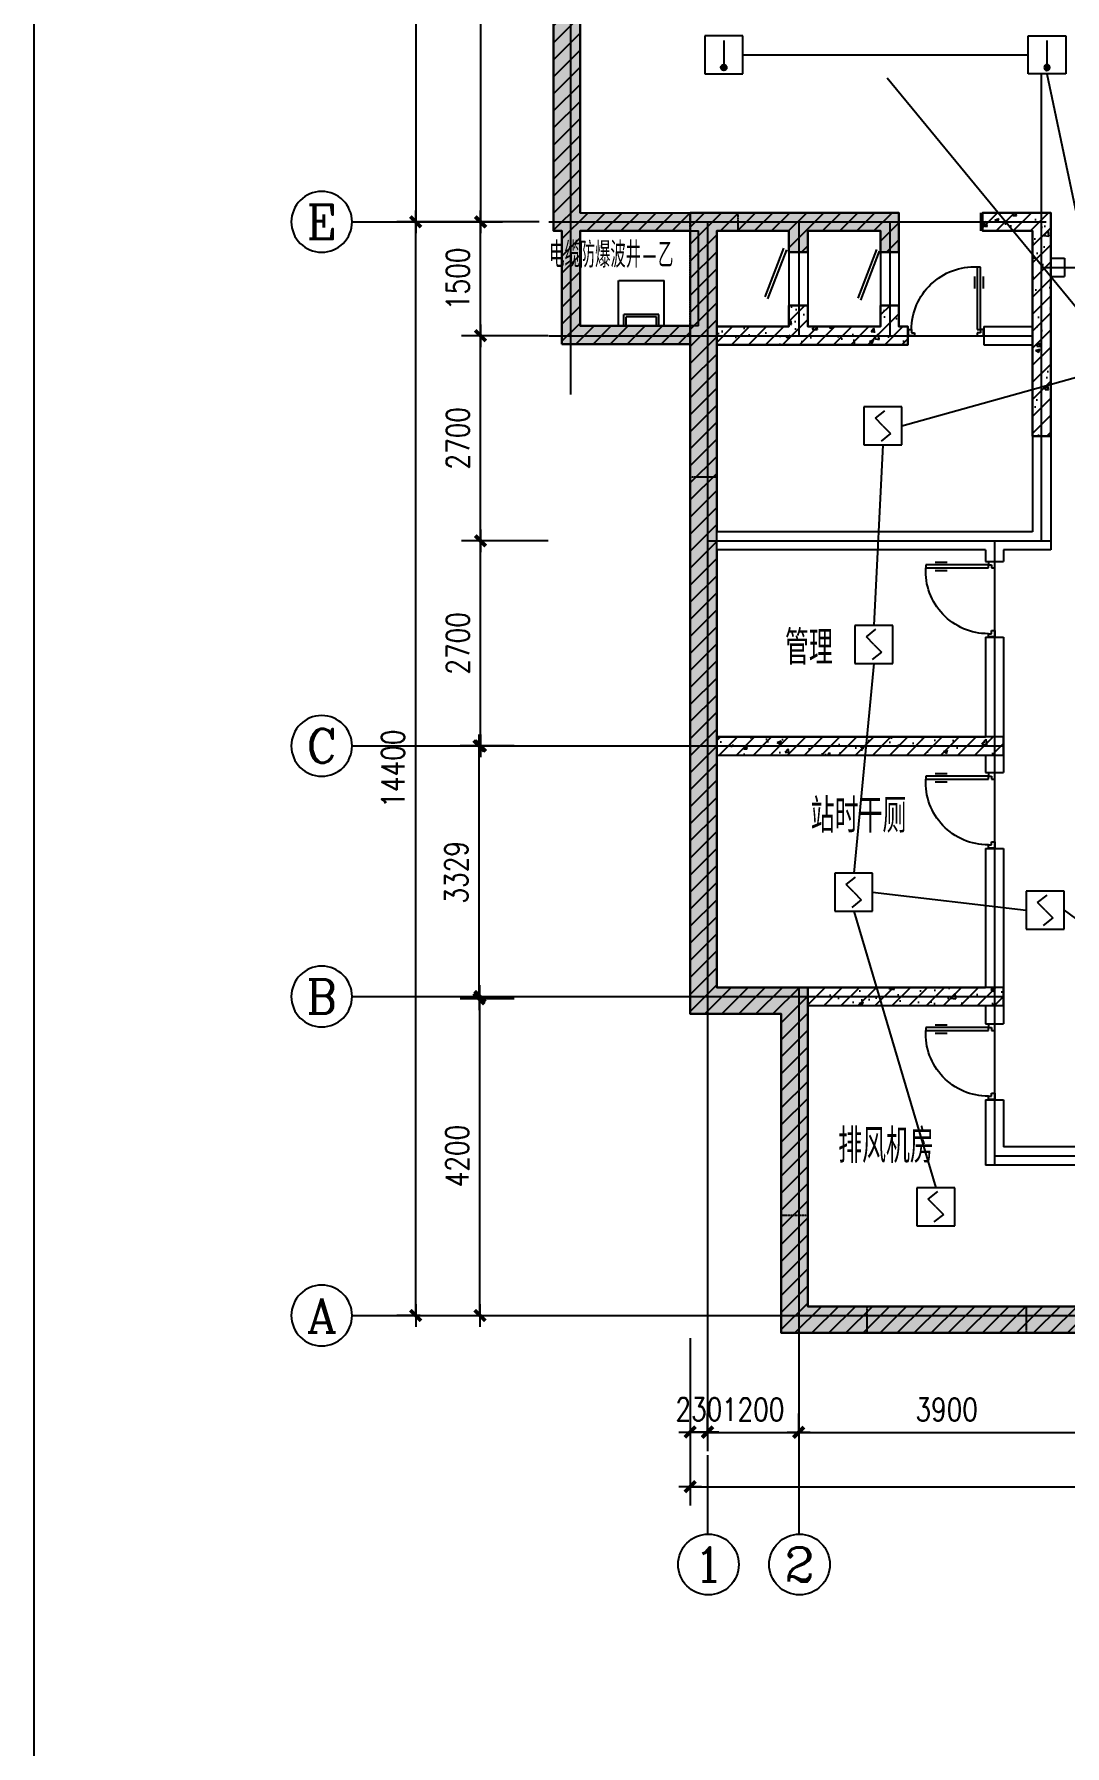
# Model space of a CAD drawing. Extents: x -170759 to 304867, y -311201 to 112352.
# Drawn here: x 23691 to 37267, y -269773 to -247237 of the extents above; entities that cross this region are included whole.
import ezdxf
from ezdxf.enums import TextEntityAlignment as Align

# ---------------------------------------------------------------- set-up
doc = ezdxf.new("R2010")
doc.units = 0
for name, pattern in [('ACAD_ISO04W100', [30.5, 24, -3, 0.5, -3]), ('DASH', [0.35, 0.25, -0.1]), ('DOTE', [2.42, 2, -0.2, 0.02, -0.2])]:
    doc.linetypes.add(name, pattern=pattern)
doc.layers.get('0').update_dxf_attribs({"linetype": 'CONTINUOUS'})
doc.layers.get('DEFPOINTS').update_dxf_attribs({"linetype": 'CONTINUOUS'})
for name, color, linetype in [('AXIS', 3, 'CONTINUOUS'), ('AXIS_TEXT', 7, 'CONTINUOUS'), ('DOTE', 251, 'CONTINUOUS'), ('EQUIP', 3, 'CONTINUOUS'), ('STAIR', 2, 'CONTINUOUS'), ('TC', 253, 'CONTINUOUS'), ('TXT', 3, 'CONTINUOUS'), ('WALL', 7, 'CONTINUOUS'), ('WINDOW', 151, 'CONTINUOUS'), ('ZHU', 251, 'CONTINUOUS'), ('ZXX', 2, 'ACAD_ISO04W100'), ('导线', 1, 'CONTINUOUS'), ('消防', 1, 'CONTINUOUS')]:
    doc.layers.add(name, color=color, linetype=linetype)
doc.styles.add('COMPLEX', font='COMPLEX')
doc.styles.add('DIM_FONT', font='SIMPLEX.shx', dxfattribs={"width": 0.8})
doc.styles.add('HZTXT', font='txt.shx', dxfattribs={"width": 0.8, "bigfont": 'hztxt.shx'})
doc.dimstyles.new('NORMAL', dxfattribs={"dimtxt": 300, "dimasz": 1, "dimexe": 250, "dimexo": 300, "dimgap": 150, "dimtad": 1, "dimdec": 0, "dimzin": 0, "dimdsep": 46, "dimtxsty": 'DIM_FONT', "dimblk": '_DIMX', "dimblk1": '_DIMX', "dimblk2": '_DIMX', "dimsah": 1, "dimcen": 2.5, "dimclrt": 7, "dimadec": 0, "dimazin": 0, "dimtfac": 1, "dimtdec": 0, "dimtix": 1, "dimtmove": 2, "dimatfit": 3, "dimldrblk": '_DIMX', "dimfxl": 0, "dimtolj": 1, "dimtzin": 0, "dimarcsym": 0})
pattern_1 = [(50, (50704.1, -264957.1), (546.554, -47.8173), [57.15, -628.65]), (355, (50704.1, -264957.1), (-105.7285, 573.17), [45.72, -502.92]), (100.451, (50749.67, -264961.1), (440.8275, 525.35), [48.57, -534.27]), (46.1842, (50704.1, -264804.7), (813.237, -126.127), [85.725, -942.975]), (96.6356, (50771.9, -264815.2), (712.213, 742.277), [72.855, -801.405]), (351.184, (50704.1, -264804.7), (712.214, 742.275), [68.58, -754.38]), (21, (50780.3, -264842.8), (454.8446, -306.7966), [57.15, -628.65]), (326, (50780.3, -264842.8), (185.406, 552.564), [45.72, -502.92]), (71.4514, (50818.2, -264868.36), (640.2495, 245.7686), [48.57, -534.27]), (37.5, (50704.12, -264957.1), (9.2658, 253.6651), [0, -496.824, 0, -510.54, 0, -504.825]), (7.5, (50704.12, -264957.1), (200.459, 300.5417), [0, -291.084, 0, -485.394, 0, -192.405]), (327.5, (50534.2, -264957.1), (406.7718, -17.1862), [0, -190.5, 0, -594.36, 0, -788.67]), (317.5, (50458, -264957.1), (444.3875, 76.2795), [0, -247.65, 0, -394.716, 0, -560.07])]

# ---------------------------------------------------------------- blocks, each defined once
blk = doc.blocks.new('M_A23MCU')
for p, q in [((-0.454, 0.081), (-0.454, 0.905)), ((-0.454, 0.905), (-0.413, 0.905)), ((-0.413, 0.905), (-0.413, 0.081)), ((-0.489, 0.782), (-0.489, 0.624)), ((-0.378, 0.782), (-0.378, 0.624)), ((-0.495, -0.002), (-0.495, 0.081)), ((-0.495, 0.081), (-0.454, 0.081)), ((-0.413, 0.081), (-0.454, 0.081)), ((-0.454, 0.081), (-0.454, 0.039)), ((-0.454, 0.039), (-0.413, 0.039)), ((-0.413, 0.039), (-0.413, -0.002)), ((0.412, 0.039), (0.412, -0.002)), ((0.453, 0.039), (0.412, 0.039)), ((0.453, 0.081), (0.453, 0.039)), ((0.494, 0.081), (0.453, 0.081)), ((0.494, -0.002), (0.494, 0.081)), ((-0.413, -0.002), (-0.495, -0.002)), ((-0.495, -0.002), (-0.495, -0.002)), ((0.412, -0.002), (0.494, -0.002)), ((0.494, -0.002), (0.494, -0.002))]:
    blk.add_line(p, q)
blk.add_arc((-0.372, 0.082), 0.825, 359.9283, 92.866)
blk = doc.blocks.new('_DIMX')
blk.add_line((-150, 0), (150, 0))
at = {"const_width": 50}
blk.add_lwpolyline([(-70, -70), (70, 70)], dxfattribs=at)
blk = doc.blocks.new('_AXISO')
blk.add_circle((0, 0), 0.5)
at = {"layer": 'AXIS_TEXT', "style": 'COMPLEX', "width": 1.041667}
blk.add_attdef('A', text='', height=0.56, dxfattribs=at).set_placement((-0.25, -0.28), (0.25, -0.28), align=Align.FIT)
blk = doc.blocks.new('*D376')
at = {"layer": 'AXIS', "color": 0, "lineweight": -2}
for p, q in [((32562, -260437), (32562, -265892)), ((32332, -264407), (32332, -265892)), ((32331, -265642), (32330, -265642)), ((32562, -265642), (32332, -265642)), ((32563, -265642), (32564, -265642))]:
    blk.add_line(p, q, dxfattribs=at)
at = {"layer": 'DEFPOINTS', "color": 0}
for p in [(32562, -260137, 0), (32332, -264107, 0), (32332, -265642)]:
    blk.add_point(p, dxfattribs=at)
at = {"layer": 'AXIS', "color": 0, "lineweight": -2}
blk.add_blockref('_DIMX', (32332, -265642), dxfattribs=at)
at = {"layer": 'AXIS', "color": 0, "lineweight": -2, "rotation": 180}
blk.add_blockref('_DIMX', (32562, -265642), dxfattribs=at)
at = {"layer": 'AXIS', "color": 7, "insert": (32447, -265342), "char_height": 300, "attachment_point": 5, "style": 'DIM_FONT'}
blk.add_mtext('\\A1;230', dxfattribs=at)
blk = doc.blocks.new('_LINKPT1')
blk.add_line((0, 0), (0, 0))
blk = doc.blocks.new('M_I14YDH')
for p, q in [((0.5, 0.5), (-0.5, 0.5)), ((-0.5, 0.5), (-0.5, -0.5)), ((0.5, -0.5), (0.5, 0.5)), ((-0.2, 0.2), (0.05, 0.4)), ((0, 0), (-0.2, 0.2)), ((0, 0), (0.2, -0.2)), ((0.2, -0.2), (-0.05, -0.4)), ((-0.5, -0.5), (0.5, -0.5))]:
    blk.add_line(p, q)
for p in [(0, 0.5), (-0.5, 0), (0.5, 0), (0, -0.5)]:
    blk.add_blockref('_LINKPT1', p)
at = {"width": 0.8, "flags": 9}
blk.add_attdef('A', (0, 0), '', height=0.00002, dxfattribs=at)
blk = doc.blocks.new('*D401')
at = {"layer": 'DEFPOINTS', "color": 0}
for p in [(29982, -222308), (28718, -249708), (29982, -249708)]:
    blk.add_point(p, dxfattribs=at)
at = {"layer": 'TC', "color": 0, "lineweight": -2}
for p, q in [((28718, -222309), (28718, -249707)), ((29682, -249708), (28468, -249708))]:
    blk.add_line(p, q, dxfattribs=at)
for p, rotation in [((28718, -222308), 90), ((28718, -249708), 270)]:
    blk.add_blockref('_DIMX', p, dxfattribs=dict(at, rotation=rotation))
at = {"layer": 'TC', "color": 7, "insert": (28418, -236008), "char_height": 300, "attachment_point": 5, "rotation": 90, "style": 'DIM_FONT'}
blk.add_mtext('\\A1;27400', dxfattribs=at)
blk = doc.blocks.new('*D403')
at = {"layer": 'DEFPOINTS', "color": 0}
for p in [(30255, -243507, 0), (29571, -249707), (30255, -249707, 0)]:
    blk.add_point(p, dxfattribs=at)
at = {"layer": 'TC', "color": 0, "lineweight": -2}
for p, q in [((29955, -243507), (29321, -243507)), ((29571, -243508), (29571, -249706)), ((29955, -249707), (29321, -249707))]:
    blk.add_line(p, q, dxfattribs=at)
for p, rotation in [((29571, -243507), 90), ((29571, -249707), 270)]:
    blk.add_blockref('_DIMX', p, dxfattribs=dict(at, rotation=rotation))
at = {"layer": 'TC', "color": 7, "insert": (29271, -246607), "char_height": 300, "attachment_point": 5, "rotation": 90, "style": 'DIM_FONT'}
blk.add_mtext('\\A1;6200', dxfattribs=at)
blk = doc.blocks.new('M_I13KNT')
for p, q in [((0.5, 0.5), (-0.5, 0.5)), ((-0.5, 0.5), (-0.5, -0.5)), ((0.5, -0.5), (0.5, 0.5)), ((0, 0.375), (0, -0.412)), ((-0.5, -0.5), (0.5, -0.5))]:
    blk.add_line(p, q)
blk.add_circle((0, -0.338), 0.075)
for points in [[(-0.065, -0.3), (0.065, -0.3), (-0.075, -0.338), (0.075, -0.338)], [(-0.065, -0.375), (0.065, -0.375), (-0.075, -0.338), (0.075, -0.338)], [(-0.037, -0.273), (0.038, -0.273), (-0.065, -0.3), (0.065, -0.3)], [(-0.037, -0.402), (0.038, -0.402), (-0.065, -0.375), (0.065, -0.375)], [(0, -0.263), (0, -0.263), (-0.037, -0.273), (0.038, -0.273)], [(0, -0.412), (0, -0.412), (-0.037, -0.402), (0.038, -0.402)]]:
    blk.add_solid(points)
for p in [(0, 0.5), (-0.5, 0), (0.5, 0), (0, -0.5)]:
    blk.add_blockref('_LINKPT1', p)
at = {"width": 0.8, "flags": 9}
blk.add_attdef('A', (0, 0), '', height=0.000015, dxfattribs=at)

msp = doc.modelspace()

# ---------------------------------------------------------------- hatches: boundary and pattern name
at = {"layer": 'WALL'}
h = msp.add_hatch(dxfattribs=at)
h.set_pattern_fill('AR-CONC', color=256, scale=3, style=0)
h.set_pattern_definition(pattern_1)
h.paths.add_polyline_path([(30641.64473, -251318.21757), (30641.64473, -249827.46476), (30531.64473, -249827.46476), (30531.64473, -229387.46476), (78961.64473, -229387.46476), (78961.64473, -229787.46476), (30881.64473, -229793.94604), (30881.64473, -249587.46476), (32331.64473, -249587.46476), (32331.64473, -249827.46476), (30881.64473, -249827.46476), (30881.64473, -251078.21757), (32331.64473, -251078.21757), (32331.64473, -251318.21757)])
h = msp.add_hatch(dxfattribs=at)
h.set_pattern_fill('ANSI31', color=256, scale=50, style=0)
h.set_pattern_definition([(45, (50704.26, -266016.04), (-112.2532, 112.2532), [])])
h.paths.add_polyline_path([(30641.78748, -251318.21755), (30641.78748, -249827.46474), (30531.78748, -249827.46474), (30531.78748, -229387.46474), (78961.78748, -229387.46474), (78961.78748, -229787.46474), (30881.78748, -229793.94602), (30881.78748, -249587.46474), (32331.78748, -249587.46474), (32331.78748, -249827.46474), (30881.78748, -249827.46474), (30881.78748, -251078.21755), (32331.78748, -251078.21755), (32331.78748, -251318.21755)])
h = msp.add_hatch(dxfattribs=at)
h.set_pattern_fill('AR-CONC', color=256, scale=3, style=0)
h.set_pattern_definition(pattern_1)
h.paths.add_polyline_path([(35081.64473, -250107.46476), (35081.64473, -249587.46476), (32331.64473, -249587.46476), (32331.64473, -260137.46476), (33531.64473, -260137.46476), (33531.64473, -264337.46476), (63391.64473, -264337.46476), (63391.64473, -260137.46476), (64591.64473, -260137.46476), (64591.64473, -257987.46476), (64541.64473, -257987.46476), (64541.64473, -249587.46476), (63961.64473, -249587.46476), (63961.64473, -249827.46476), (64241.64473, -249827.46476), (64241.64473, -259787.46476), (60461.64473, -259787.46476), (60461.64473, -260027.46476), (63041.64473, -260027.46476), (63041.64473, -263987.46476), (59381.64473, -263987.46476), (33881.64473, -263987.46476), (33881.64473, -259787.46476), (32681.64473, -259787.46476), (32681.64689, -249827.46456), (33631.64473, -249827.46476), (33631.64473, -250107.46476), (33881.64473, -250107.46476), (33881.64473, -249827.46476), (34841.64473, -249827.46476), (34841.64473, -250107.46476)])
h = msp.add_hatch(dxfattribs=at)
h.set_pattern_fill('ANSI31', color=256, scale=50, style=0)
h.set_pattern_definition([(45, (49929.86, -264957.1), (-112.2532, 112.2532), [])])
h.paths.add_polyline_path([(35081.64473, -250107.46476), (35081.64473, -249587.46476), (32331.64473, -249587.46476), (32331.64473, -260137.46476), (33531.64473, -260137.46476), (33531.64473, -264337.46476), (63391.64473, -264337.46476), (63391.64473, -260137.46476), (64591.64473, -260137.46476), (64591.64473, -257987.46476), (64541.64473, -257987.46476), (64541.64473, -249587.46476), (63961.64473, -249587.46476), (63961.64473, -249827.46476), (64241.64473, -249827.46476), (64241.64473, -259787.46476), (60461.64473, -259787.46476), (60461.64473, -260027.46476), (63041.64473, -260027.46476), (63041.64473, -263987.46476), (59381.64473, -263987.46476), (33881.64473, -263987.46476), (33881.64473, -259787.46476), (32681.64473, -259787.46476), (32681.64689, -249827.46456), (33631.64473, -249827.46476), (33631.64473, -250107.46476), (33881.64473, -250107.46476), (33881.64473, -249827.46476), (34841.64473, -249827.46476), (34841.64473, -250107.46476)])
h = msp.add_hatch(dxfattribs=at)
h.set_pattern_fill('AR-CONC', color=256, scale=3, style=0)
h.set_pattern_definition(pattern_1)
h.paths.add_polyline_path([(36181.64473, -249587.46476), (36181.64473, -249827.46476), (36841.64473, -249827.46476), (36841.64473, -252527.46476), (37081.64473, -252527.46476), (37081.64473, -249587.46476)])
h = msp.add_hatch(dxfattribs=at)
h.set_pattern_fill('ANSI31', color=256, scale=50, style=0)
h.set_pattern_definition([(45, (50196.44, -264957.1), (-112.2532, 112.2532), [])])
h.paths.add_polyline_path([(36181.64473, -249587.46476), (36181.64473, -249827.46476), (36841.64473, -249827.46476), (36841.64473, -252527.46476), (37081.64473, -252527.46476), (37081.64473, -249587.46476)])
h = msp.add_hatch(dxfattribs=at)
h.set_pattern_fill('AR-CONC', color=256, scale=3, style=0)
h.set_pattern_definition(pattern_1)
h.paths.add_polyline_path([(33631.64473, -250807.46476), (33631.64473, -251087.46476), (32681.64473, -251087.46476), (32681.64657, -251327.46476), (35201.64473, -251327.46476), (35201.64473, -251087.46476), (35081.64473, -251087.46476), (35081.64473, -250807.46476), (34841.64473, -250807.46476), (34841.64473, -251087.46476), (33881.64473, -251087.46476), (33881.64473, -250807.46476)])
h = msp.add_hatch(dxfattribs=at)
h.set_pattern_fill('ANSI31', color=256, scale=50, style=0)
h.set_pattern_definition([(45, (50704.12, -264480.54), (-112.2532, 112.2532), [])])
h.paths.add_polyline_path([(33631.64473, -250807.46476), (33631.64473, -251087.46476), (32681.64473, -251087.46476), (32681.64657, -251327.46476), (35201.64473, -251327.46476), (35201.64473, -251087.46476), (35081.64473, -251087.46476), (35081.64473, -250807.46476), (34841.64473, -250807.46476), (34841.64473, -251087.46476), (33881.64473, -251087.46476), (33881.64473, -250807.46476)])
h = msp.add_hatch(dxfattribs=at)
h.set_pattern_fill('AR-CONC', color=256, scale=3, style=0)
h.set_pattern_definition(pattern_1)
h.paths.add_polyline_path([(36461.64473, -256487.46476), (32681.64473, -256487.46476), (32681.64473, -256727.46476), (36461.64473, -256727.46476)])
h = msp.add_hatch(dxfattribs=at)
h.set_pattern_fill('ANSI31', color=256, scale=50, style=0)
h.set_pattern_definition([(45, (50704.12, -265455.81), (-112.2532, 112.2532), [])])
h.paths.add_polyline_path([(36461.64473, -256487.46476), (32681.64473, -256487.46476), (32681.64473, -256727.46476), (36461.64473, -256727.46476)])
h = msp.add_hatch(dxfattribs=at)
h.set_pattern_fill('AR-CONC', color=256, scale=3, style=0)
h.set_pattern_definition(pattern_1)
h.paths.add_polyline_path([(36461.64473, -259787.46476), (33881.64473, -259787.46476), (33881.64473, -260027.46476), (36461.64473, -260027.46476)])
h = msp.add_hatch(dxfattribs=at)
h.set_pattern_fill('ANSI31', color=256, scale=50, style=0)
h.set_pattern_definition([(45, (50704.12, -264298.75), (-112.2532, 112.2532), [])])
h.paths.add_polyline_path([(36461.64473, -259787.46476), (33881.64473, -259787.46476), (33881.64473, -260027.46476), (36461.64473, -260027.46476)])

# ---------------------------------------------------------------- linework, layer by layer
msp.add_lwpolyline([(23691.29394, -207136.00506), (122198.68585, -207136.00506), (122198.68585, -276690.42936), (23691.29394, -276690.42936)], close=True)
at = {"elevation": 0}
for points in [[(36461.64473, -256487.46476), (32681.64473, -256487.46476), (32681.64473, -256727.46476), (36461.64473, -256727.46476)], [(36461.64473, -259787.46476), (33881.64473, -259787.46476), (33881.64473, -260027.46476), (36461.64473, -260027.46476)]]:
    msp.add_lwpolyline(points, close=True, dxfattribs=at)
at = {"layer": 'AXIS'}
for p, q in [((27878.22755, -249707.46476, 0), (28242.02152, -249707.46476, 0)), ((27878.22755, -256607.46476, 0), (28242.02152, -256607.46476, 0)), ((27878.22755, -259907.46476, 0), (28242.02152, -259907.46476, 0)), ((27878.22755, -264107.46476, 0), (28242.02152, -264107.46476, 0)), ((32561.64473, -265944.75255, 0), (32561.64473, -266985.96823, 0)), ((33761.64473, -265944.75255, 0), (33761.64473, -266985.96823, 0))]:
    msp.add_line(p, q, dxfattribs=at)
at = {"layer": 'DOTE', "color": 251, "linetype": 'DOTE', "ltscale": 0.5}
for p, q in [((30761.64473, -251981.40178, 0), (30761.64473, -240876.0697, 0)), ((36961.64473, -253907.46476, 0), (36961.64473, -247769.74781, 0)), ((28221.61486, -249707.46476, 0), (29859.01278, -249707.46476, 0)), ((30472.09974, -249707.46476, 0), (37021.64473, -249707.46476, 0)), ((32561.64473, -249716.38176, 0), (32561.64473, -265273.75176, 0)), ((33761.64473, -249716.38176, 0), (33761.64473, -251207.46476, 0)), ((34961.64473, -249716.38176, 0), (34961.64473, -251207.46476, 0)), ((36961.64473, -250307.46476, 0), (38761.64473, -250307.46476, 0)), ((30472.09974, -251207.46476, 0), (36841.64473, -251207.46476, 0)), ((32561.64473, -253907.46476, 0), (37081.64473, -253907.46476, 0)), ((36341.64473, -253907.46476, 0), (36341.64473, -262127.46476, 0)), ((28235.59922, -256607.46476, 0), (36461.64473, -256607.46476, 0)), ((33761.64473, -259787.46476, 0), (33761.64473, -266768.17179, 0)), ((28235.59922, -259907.46476, 0), (36461.64473, -259907.46476, 0)), ((41655.42751, -262007.46476), (36341.64473, -262007.46476, 0)), ((28242.02152, -264107.46476, 0), (48461.64473, -264107.46476, 0)), ((32561.64473, -264107.46476, 0), (64361.64473, -264107.46476, 0))]:
    msp.add_line(p, q, dxfattribs=at)
at = {"layer": 'STAIR', "linetype": 'DASH', "ltscale": 0.6}
for p, q in [((31388.95506, -251078.21757, 0), (31388.95506, -250478.21757, 0)), ((31388.95506, -250478.21757, 0), (31988.95506, -250478.21757, 0)), ((31988.95506, -251078.21757, 0), (31988.95506, -250478.21757, 0))]:
    msp.add_line(p, q, dxfattribs=at)
at = {"layer": 'STAIR'}
for p, q in [((31918.95506, -250928.21757, 0), (31458.95506, -250928.21757, 0)), ((31458.95506, -251078.21757, 0), (31458.95506, -250928.21757, 0)), ((31888.95506, -250958.21757, 0), (31488.95506, -250958.21757, 0)), ((31488.95506, -251078.21757, 0), (31488.95506, -250958.21757, 0)), ((31888.95506, -251078.21757, 0), (31888.95506, -250958.21757, 0)), ((31888.95506, -251078.21757, 0), (31888.95506, -250958.21757, 0)), ((31918.95506, -251078.21757, 0), (31918.95506, -250928.21757, 0))]:
    msp.add_line(p, q, dxfattribs=at)
at = {"layer": 'TC'}
for p, q in [((31650.44519, -249587.46476, 0), (32650.44519, -249587.46476, 0)), ((36161.64473, -249827.46476, 0), (36161.64473, -249587.46476, 0))]:
    msp.add_line(p, q, dxfattribs=at)
at = {"layer": 'WALL'}
for p, q in [((30531.64473, -249827.46476, 0), (30531.64473, -229387.46476, 0)), ((30881.64473, -249587.46476, 0), (30881.64473, -229737.46476, 0)), ((30881.64473, -249587.46476, 0), (32441.64473, -249587.46476, 0)), ((35081.64473, -249587.46476, 0), (32441.64473, -249587.46476, 0)), ((32441.64473, -249587.46476, 0), (35081.64473, -249587.46476, 0)), ((35081.64473, -249587.46476, 0), (35081.64473, -250107.46476, 0)), ((35081.64473, -249587.46476, 0), (35081.64473, -250107.46476, 0)), ((36181.64473, -249587.46476, 0), (36181.64473, -249587.46476, 0)), ((36181.64473, -249587.46476, 0), (36181.64473, -249827.46476, 0)), ((37081.64473, -249587.46476, 0), (36181.64473, -249587.46476, 0)), ((37081.64473, -249587.46476, 0), (36181.64473, -249587.46476, 0)), ((36181.64473, -249587.46476, 0), (36181.64473, -249827.46476, 0)), ((37081.64473, -249587.46476, 0), (37081.64473, -250187.46476, 0)), ((37081.64473, -249587.46476, 0), (37081.64473, -250187.46476, 0)), ((30641.64473, -249827.46476, 0), (30531.64473, -249827.46476, 0)), ((30641.64473, -249827.46476, 0), (30641.64473, -251318.21757, 0)), ((30641.64473, -249827.46476, 0), (30641.64473, -251318.21757, 0)), ((30881.64473, -249827.46476, 0), (30881.64473, -251078.21757, 0)), ((30881.64473, -251078.21757, 0), (30881.64473, -249827.46476, 0)), ((30881.64473, -249827.46476, 0), (32441.64473, -249827.46476, 0)), ((32441.64473, -251078.21757, 0), (32441.64473, -249827.46476, 0)), ((32681.64473, -249827.46456, 0), (32681.64473, -251087.46476, 0)), ((33631.64473, -249827.46476, 0), (32681.64473, -249827.46456, 0)), ((32681.64473, -249827.46476, 0), (32681.64473, -251087.46476, 0)), ((33631.64473, -249827.46476, 0), (32681.64473, -249827.46476, 0)), ((33631.64473, -249827.46476, 0), (33631.64473, -250107.46476, 0)), ((33631.64473, -250107.46476, 0), (33631.64473, -249827.46476, 0)), ((33881.64473, -249827.46476, 0), (33881.64473, -250107.46476, 0)), ((33881.64473, -249827.46476, 0), (33881.64473, -250107.46476, 0)), ((34841.64473, -249827.46476, 0), (33881.64473, -249827.46476, 0)), ((34841.64473, -249827.46476, 0), (33881.64473, -249827.46476, 0)), ((34841.64473, -249827.46476, 0), (34841.64473, -250107.46476, 0)), ((34841.64473, -250107.46476, 0), (34841.64473, -249827.46476, 0)), ((36181.64473, -249827.46476, 0), (36181.64473, -249827.46476, 0)), ((36841.64473, -249827.46476, 0), (36181.64473, -249827.46476, 0)), ((36841.64473, -249827.46476, 0), (36181.64473, -249827.46476, 0)), ((36841.64473, -249827.46476, 0), (36841.64473, -250427.46476, 0)), ((33563.80848, -250054.43441), (33315.44291, -250695.6003)), ((33631.64473, -250107.46476, 0), (33881.64473, -250107.46476, 0)), ((33881.64473, -250107.46476, 0), (33631.64473, -250107.46476, 0)), ((34841.64473, -250107.46476, 0), (35081.64473, -250107.46476, 0)), ((35081.64473, -250107.46476, 0), (34841.64473, -250107.46476, 0)), ((37081.64473, -250187.46476, 0), (37261.64473, -250187.46476, 0)), ((37081.64473, -250187.46476, 0), (37081.64473, -250187.46476, 0)), ((37261.64473, -250187.46476, 0), (37261.64473, -250427.46476, 0)), ((36841.64473, -250427.46476, 0), (36841.64473, -251087.46476, 0)), ((37081.64473, -250427.46476, 0), (37081.64473, -254027.46476, 0)), ((37081.64473, -250427.46476, 0), (37261.64473, -250427.46476, 0)), ((33631.64473, -250807.46476, 0), (33881.64473, -250807.46476, 0)), ((33631.64473, -250807.46476, 0), (33631.64473, -251087.46476, 0)), ((33631.64473, -251087.46476, 0), (33631.64473, -250807.46476, 0)), ((33631.64473, -250807.46476, 0), (33881.64473, -250807.46476, 0)), ((33881.64473, -250807.46476, 0), (33881.64473, -251087.46476, 0)), ((33881.64473, -250807.46476, 0), (33881.64473, -251087.46476, 0)), ((34841.64473, -250807.46476, 0), (35081.64473, -250807.46476, 0)), ((34841.64473, -250807.46476, 0), (35081.64473, -250807.46476, 0)), ((34841.64473, -250807.46476, 0), (34841.64473, -251087.46476, 0)), ((34841.64473, -251087.46476, 0), (34841.64473, -250807.46476, 0)), ((35081.64473, -250807.46476, 0), (35081.64473, -251087.46476, 0)), ((35081.64473, -250807.46476, 0), (35081.64473, -251087.46476, 0)), ((32441.64473, -251078.21757, 0), (30881.64473, -251078.21757, 0)), ((32681.64473, -251087.46476, 0), (33631.64473, -251087.46476, 0)), ((32681.64473, -251087.46476, 0), (33631.64473, -251087.46476, 0)), ((33881.64473, -251087.46476, 0), (34841.64473, -251087.46476, 0)), ((33881.64473, -251087.46476, 0), (34841.64473, -251087.46476, 0)), ((35081.64473, -251087.46476, 0), (35201.64473, -251087.46476, 0)), ((35081.64473, -251087.46476, 0), (35201.64473, -251087.46476, 0)), ((35201.64473, -251087.46476, 0), (35201.64473, -251327.46476, 0)), ((35201.64473, -251087.46476, 0), (35201.64473, -251327.46476, 0)), ((36201.64473, -251087.46476, 0), (36201.64473, -251327.46476, 0)), ((36201.64473, -251087.46476, 0), (36841.64473, -251087.46476, 0)), ((30641.64473, -251318.21757, 0), (32331.64473, -251318.21757, 0)), ((32331.64473, -260137.46476, 0), (32331.64473, -251318.21757, 0)), ((32681.64473, -251327.46476, 0), (35201.64473, -251327.46476, 0)), ((35201.64473, -251327.46476, 0), (32681.64473, -251327.46476, 0)), ((32681.64473, -251327.46476, 0), (32681.64473, -253787.46476, 0)), ((32681.64473, -251327.46476, 0), (32681.64473, -253067.46476, 0)), ((36201.64473, -251327.46476, 0), (36841.64473, -251327.46476, 0)), ((36841.64473, -251327.46476, 0), (36841.64473, -253787.46476, 0)), ((32681.64473, -253067.46476, 0), (32681.64473, -253787.46476, 0)), ((36841.64473, -253787.46476, 0), (32681.64473, -253787.46476, 0)), ((32681.64473, -254027.46476, 0), (32681.64473, -256487.46476, 0)), ((32681.64473, -254027.46476, 0), (32681.64473, -256487.46476, 0)), ((36221.64473, -254027.46476, 0), (32681.64473, -254027.46476, 0)), ((36221.64473, -254027.46476, 0), (36221.64473, -254177.46476, 0)), ((36221.64473, -254177.46476, 0), (36461.64473, -254177.46476, 0)), ((36461.64473, -254027.46476, 0), (36461.64473, -254177.46476, 0)), ((37081.64473, -254027.46476, 0), (36461.64473, -254027.46476, 0)), ((36221.64473, -255177.46476, 0), (36221.64473, -256487.46476, 0)), ((36221.64473, -255177.46476, 0), (36461.64473, -255177.46476, 0)), ((36461.64473, -255177.46476, 0), (36461.64473, -256958.52938, 0)), ((32681.64473, -256487.46476, 0), (36221.64473, -256487.46476, 0)), ((32681.64473, -256727.46476, 0), (32681.64473, -259787.46476, 0)), ((32681.64473, -256727.46476, 0), (36221.64473, -256727.46476, 0)), ((36221.64473, -256727.46476, 0), (36221.64473, -256958.52938, 0)), ((36221.64473, -256958.52938, 0), (36461.64473, -256958.52938, 0)), ((36221.64473, -257958.52938, 0), (36221.64473, -259787.46476, 0)), ((36221.64473, -257958.52938, 0), (36461.64473, -257958.52938, 0)), ((36461.64473, -257958.52938, 0), (36461.64473, -260267.46476, 0)), ((32681.64473, -259787.46476, 0), (33881.64473, -259787.46476, 0)), ((33881.64473, -259787.46476, 0), (36221.64473, -259787.46476, 0)), ((33881.64473, -260027.46476, 0), (33881.64473, -263987.46476, 0)), ((33881.64473, -260027.46476, 0), (36221.64473, -260027.46476, 0)), ((36221.64473, -260027.46476, 0), (36221.64473, -260267.46476, 0)), ((33531.64473, -260137.46476, 0), (32331.64473, -260137.46476, 0)), ((33531.64473, -264337.46476, 0), (33531.64473, -260137.46476, 0)), ((36221.64473, -260267.46476, 0), (36461.64473, -260267.46476, 0)), ((36221.64473, -261267.46476, 0), (36461.64473, -261267.46476, 0)), ((36221.64473, -261267.46476, 0), (36221.64473, -262127.46476, 0)), ((36461.64473, -261267.46476, 0), (36461.64473, -261887.46476, 0)), ((37541.64473, -261887.46476, 0), (36461.64473, -261887.46476, 0)), ((37541.64473, -262127.46476, 0), (36221.64473, -262127.46476, 0)), ((33881.64473, -263987.46476, 0), (37541.64473, -263987.46476, 0)), ((33531.64473, -264337.46476, 0), (63391.64473, -264337.46476, 0)), ((63391.64473, -264337.46476, 0), (33531.64473, -264337.46476, 0))]:
    msp.add_line(p, q, dxfattribs=at)
at = {"layer": 'WALL', "color": 8}
for p, q in [((33599.11149, -250077.95298), (33350.74592, -250719.11887)), ((33631.64473, -250107.46476, 0), (33631.64473, -250807.46476, 0)), ((33881.64473, -250107.46476, 0), (33881.64473, -250807.46476, 0)), ((34787.66953, -250072.07292), (34539.30396, -250713.23881)), ((34822.97255, -250095.59149), (34574.60697, -250736.75738)), ((34841.64473, -250107.46476, 0), (34841.64473, -250807.46476, 0)), ((35081.64473, -250107.46476, 0), (35081.64473, -250807.46476, 0))]:
    msp.add_line(p, q, dxfattribs=at)
at = {"layer": 'WALL', "elevation": 0}
for points in [[(78761.64473, -229388.05209), (78390.77454, -229387.46476), (30531.64473, -229387.46476), (30531.64473, -249827.46476), (30641.64473, -249827.46476)], [(30881.64473, -249587.46476), (30881.64473, -229737.46476), (78761.64473, -229737.46476)], [(59381.64473, -263987.46476), (33881.64473, -263987.46476), (33881.64473, -259787.46476), (32681.64473, -259787.46476), (32681.64689, -249827.46456), (33631.64473, -249827.46476), (33631.64473, -250107.46476), (33881.64473, -250107.46476), (33881.64473, -249827.46476), (34841.64473, -249827.46476), (34841.64473, -250107.46476), (35081.64473, -250107.46476), (35081.64473, -250107.46476), (35081.64473, -249587.46476), (32331.64473, -249587.46476), (32331.64473, -260137.46476), (33531.64473, -260137.46476), (33531.64473, -264337.46476), (63391.64473, -264337.46476)], [(36181.64473, -249827.46476), (36181.64473, -249587.46476), (37081.64473, -249587.46476), (37081.64473, -250187.46476), (37081.64473, -250187.46476), (37081.64473, -250427.46476), (37081.64473, -250427.46476), (37081.64473, -252527.46476), (36841.64473, -252527.46476), (36841.64473, -249827.46476), (36181.64473, -249827.46476)]]:
    msp.add_lwpolyline(points, dxfattribs=at)
for points in [[(30641.64473, -251318.21757), (30641.64473, -249827.46476), (30531.64473, -249827.46476), (30531.64473, -229387.46476), (78961.64473, -229387.46476), (78961.64473, -229787.46476), (30881.64473, -229793.94604), (30881.64473, -249587.46476), (32331.64473, -249587.46476), (32331.64473, -249827.46476), (30881.64473, -249827.46476), (30881.64473, -251078.21757), (32331.64473, -251078.21757), (32331.64473, -251318.21757)], [(36181.64473, -249587.46476), (36181.64473, -249827.46476), (36841.64473, -249827.46476), (36841.64473, -252527.46476), (37081.64473, -252527.46476), (37081.64473, -249587.46476)]]:
    msp.add_lwpolyline(points, close=True, dxfattribs=at)
at = {"layer": 'ZHU', "elevation": 0}
msp.add_lwpolyline([(33631.64473, -250807.46476), (33631.64473, -251087.46476), (32681.64473, -251087.46476), (32681.64657, -251327.46476), (35201.64473, -251327.46476), (35201.64473, -251087.46476), (35081.64473, -251087.46476), (35081.64473, -250807.46476), (34841.64473, -250807.46476), (34841.64473, -251087.46476), (33881.64473, -251087.46476), (33881.64473, -250807.46476)], close=True, dxfattribs=at)
at = {"layer": 'ZXX', "elevation": 0}
for points in [[(32331.64473, -253067.46476), (32331.64473, -249587.46476), (32961.64473, -249587.46476), (32961.64473, -249827.46456), (32681.64473, -249827.46476), (32681.64473, -253067.46476), (32331.64473, -253067.46476)], [(33531.64473, -262787.46476), (33881.64473, -262787.46476), (33881.64473, -263987.46476), (34661.64473, -263987.46476), (34661.64473, -264337.46476), (33531.64473, -264337.46476), (33531.64473, -262787.46476)], [(36761.64473, -264337.46476), (36761.64473, -263987.46476), (37541.64473, -263987.46476), (37541.64473, -262789.04674), (38111.64473, -262787.46476), (38111.64473, -263027.46476), (37781.64473, -263027.46476), (37781.64473, -264337.46476), (36761.64473, -264337.46476)]]:
    msp.add_lwpolyline(points, dxfattribs=at)
at = {"layer": '导线'}
for p, q in [((33025.00877, -247507.46476, 0), (36782.76608, -247507.46476, 0)), ((37032.76608, -247757.46476, 0), (37810.50266, -251462.01604)), ((35122.16403, -252394.19333), (37560.50266, -251712.01604)), ((34872.16403, -252644.19333), (34753.44378, -255021.20169)), ((34753.44378, -255521.20169), (34486.32231, -258283.78738)), ((34736.32231, -258533.78738), (36759.13824, -258771.06704)), ((34486.32231, -258783.78738), (35567.98223, -262425.57755)), ((37259.13824, -258771.06704), (39118.90221, -260148.81283))]:
    msp.add_line(p, q, dxfattribs=at)
at = {"layer": '消防'}
msp.add_line((34929.14926, -247812.13789, 0), (37497.41008, -250926.28864, 0), dxfattribs=at)

# ---------------------------------------------------------------- block references
at = {"layer": 'AXIS'}
ref = msp.add_blockref('_AXISO', (27478.22755, -249707.46476, 0), dxfattribs=dict(at, xscale=-800, yscale=800, zscale=800))
ref.add_attrib('A', 'E', dxfattribs={"layer": 'AXIS_TEXT', "height": 448, "style": 'COMPLEX', "width": 1.171875}).set_placement((27278.22755, -249931.46476, 0), (27678.22755, -249931.46476, 0), align=Align.FIT)
ref = msp.add_blockref('_AXISO', (27478.22755, -256607.46476, 0), dxfattribs=dict(at, xscale=-800, yscale=800, zscale=800))
ref.add_attrib('A', 'C', dxfattribs={"layer": 'AXIS_TEXT', "height": 448, "style": 'COMPLEX', "width": 1.25}).set_placement((27278.22755, -256831.46476, 0), (27678.22755, -256831.46476, 0), align=Align.FIT)
ref = msp.add_blockref('_AXISO', (27478.22755, -259907.46476, 0), dxfattribs=dict(at, xscale=-800, yscale=800, zscale=800))
ref.add_attrib('A', 'B', dxfattribs={"layer": 'AXIS_TEXT', "height": 448, "style": 'COMPLEX', "width": 1.102941}).set_placement((27278.22755, -260131.46476, 0), (27678.22755, -260131.46476, 0), align=Align.FIT)
ref = msp.add_blockref('_AXISO', (27478.22755, -264107.46476, 0), dxfattribs=dict(at, xscale=-800, yscale=800, zscale=800))
ref.add_attrib('A', 'A', dxfattribs={"layer": 'AXIS_TEXT', "height": 448, "style": 'COMPLEX', "width": 1.041667}).set_placement((27278.22755, -264331.46476, 0), (27678.22755, -264331.46476, 0), align=Align.FIT)
ref = msp.add_blockref('_AXISO', (32572.75132, -267385.81401, 0), dxfattribs=dict(at, xscale=800, yscale=800, zscale=800))
ref.add_attrib('A', '1', dxfattribs={"layer": 'AXIS_TEXT', "height": 448, "style": 'COMPLEX', "width": 2.083333}).set_placement((32372.75132, -267609.81401, 0), (32772.75132, -267609.81401, 0), align=Align.FIT)
ref = msp.add_blockref('_AXISO', (33772.75132, -267385.81401, 0), dxfattribs=dict(at, xscale=800, yscale=800, zscale=800))
ref.add_attrib('A', '2', dxfattribs={"layer": 'AXIS_TEXT', "height": 448, "style": 'COMPLEX', "width": 1.339286}).set_placement((33572.75132, -267609.81401, 0), (33972.75132, -267609.81401, 0), align=Align.FIT)
at = {"layer": 'EQUIP', "yscale": 500, "zscale": 500}
for name, p, xscale in [('M_I13KNT', (32775.00877, -247507.46476, 0), 500), ('M_I13KNT', (37032.76608, -247507.46476, 0), -500), ('M_I14YDH', (34872.16403, -252394.19333), 500), ('M_I14YDH', (34753.44378, -255271.20169), 500), ('M_I14YDH', (34486.32231, -258533.78738), 500), ('M_I14YDH', (37009.13824, -258771.06704), 500), ('M_I14YDH', (35567.98223, -262675.57755), 500)]:
    msp.add_blockref(name, p, dxfattribs=dict(at, xscale=xscale))
at = {"layer": 'WINDOW', "zscale": 1000}
for p, xscale, yscale, rotation in [((35701.64473, -251207.46476, 0), 1000, -1000, 180), ((36341.64473, -254677.46476, 0), -1000, 1000, 90), ((36341.64473, -257458.52938, 0), -1000, 1000, 90), ((36341.64473, -260767.46476, 0), -1000, 1000, 90)]:
    msp.add_blockref('M_A23MCU', p, dxfattribs=dict(at, xscale=xscale, yscale=yscale, rotation=rotation))

# ---------------------------------------------------------------- texts
at = {"layer": 'TXT', "color": 3, "linetype": 'Continuous', "style": 'HZTXT'}
for s, height, width, p in [('电缆防爆波井-乙', 336, 0.6, (30475.30867, -250309.03182)), ('管理', 450, 0.7, (33581.6569, -255538.68976, 0)), (' 站时干厕', 450, 0.7, (33639.58914, -257750.68239, 0)), ('排风机房', 450, 0.7, (34281.66803, -262098.39551, 0))]:
    msp.add_text(s, height=height, dxfattribs=dict(at, width=width)).set_placement(p)

# ---------------------------------------------------------------- dimensions: what is measured, and where the dimension line sits
at = {"layer": 'AXIS'}
dim = msp.add_linear_dim(base=(32331.64473, -265642.40999), p1=(32561.64473, -260137.46476, 0), p2=(32331.64473, -264107.46476, 0), dimstyle='NORMAL', dxfattribs=at)
dim.commit()
dim.dimension.update_dxf_attribs({"geometry": '*D376', "text_midpoint": (32446.64473, -265342.40999)})
at = {"layer": 'TC'}
dim = msp.add_linear_dim(base=(28717.67135, -249708.46476), p1=(29981.60241, -222308.46476), p2=(29981.60241, -249708.46476), angle=90, dimstyle='NORMAL', override={"dimse1": 1}, dxfattribs=at)
dim.commit()
dim.dimension.update_dxf_attribs({"geometry": '*D401', "text_midpoint": (28417.67135, -236008.46476)})
dim = msp.add_linear_dim(base=(29571.30478, -249707.46476), p1=(30254.97058, -243507.46476, 0), p2=(30254.97058, -249707.46476, 0), angle=90, dimstyle='NORMAL', dxfattribs=at)
dim.commit()
dim.dimension.update_dxf_attribs({"geometry": '*D403', "text_midpoint": (29271.30478, -246607.46476)})
for base, p1, p2 in [((28717.67135, -249707.46476), (29076.17858, -264107.46476), (30065.91122, -249707.46476, 0)), ((29551.28229, -256607.46476), (30315.89299, -259936.94575), (30315.89299, -256607.46476, 0)), ((29562.22719, -259907.46476), (29376.17858, -264107.46476, 0), (29376.17858, -259907.46476, 0))]:
    msp.add_linear_dim(base=base, p1=p1, p2=p2, angle=90, dimstyle='NORMAL', dxfattribs=at).render()
for base, p1, p2 in [((29570.28417, -249707.46476, 0), (30472.09974, -251207.46476, 0), (30641.64473, -249707.46476, 0)), ((29570.28417, -251207.46476, 0), (30761.64473, -253907.46476, 0), (30761.64473, -251207.46476, 0)), ((29570.28417, -253907.46476), (30761.64473, -256607.46476, 0), (30761.64473, -253907.46476, 0))]:
    msp.add_linear_dim(base=base, p1=p1, p2=p2, angle=90, dimstyle='NORMAL', override={"dimse1": 1}, dxfattribs=at).render()
for base, p1, p2 in [((110991.64473, -266361.08815), (32331.64473, -264407.46476), (110991.64473, -264107.46476)), ((33761.64473, -265645.71788), (32561.64473, -265944.75255, 0), (33761.64473, -265944.75255, 0))]:
    msp.add_linear_dim(base=base, p1=p1, p2=p2, dimstyle='NORMAL', dxfattribs=at).render()
msp.add_linear_dim(base=(37661.64473, -265645.71788), p1=(33761.64473, -265944.75255, 0), p2=(37661.64473, -265645.71788, 0), dimstyle='NORMAL', override={"dimse1": 1}, dxfattribs=at).render()

doc.saveas('drawing.dxf')
